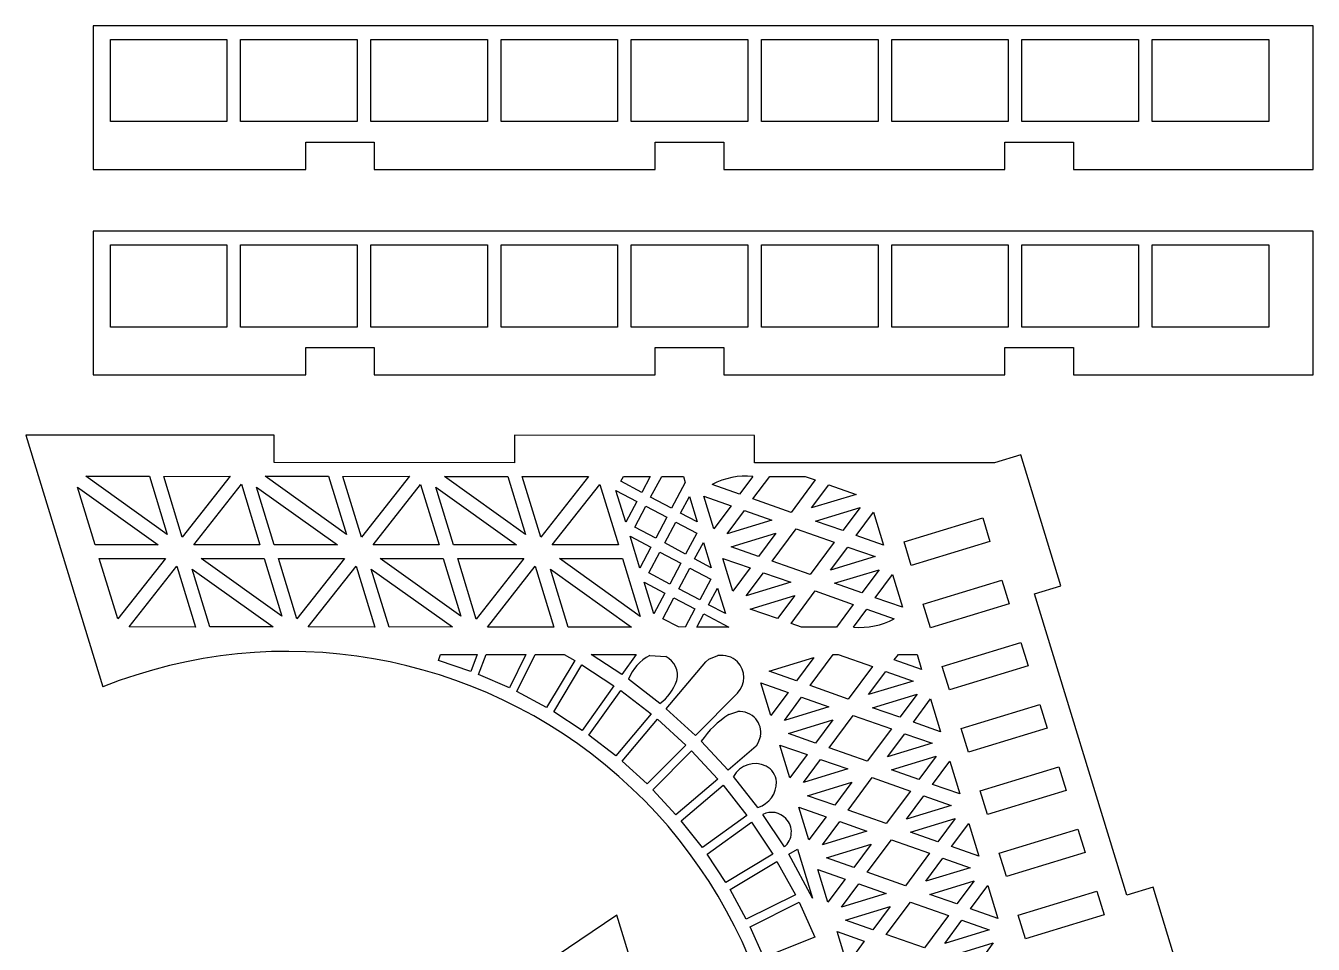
# Model space of a CAD drawing. Extents: x -82 to 93, y -131 to 140.
# Drawn here: x -57.2 to 93.1, y 32.3 to 139.6 of the extents above; entities that cross this region are included whole.
import ezdxf

# ---------------------------------------------------------------- set-up
doc = ezdxf.new("R2010")
doc.units = 0
doc.header["$MEASUREMENT"] = 0
doc.layers.add('CYAN', color=4, linetype='Continuous')

msp = doc.modelspace()

# ---------------------------------------------------------------- linework, layer by layer
at = {"layer": 'CYAN'}
for p, q in [((93.089002, 139.649997), (-49.310998, 139.649997)), ((-49.310998, 139.649997), (-49.310998, 122.849997)), ((93.089002, 122.849997), (93.089002, 139.649997)), ((-47.310998, 128.449997), (-47.310998, 138.049997)), ((-47.310998, 138.049997), (-33.710998, 138.049997)), ((-33.710998, 138.049997), (-33.710998, 128.449997)), ((-32.110998, 128.449997), (-32.110998, 138.049997)), ((-32.110998, 138.049997), (-18.510998, 138.049997)), ((-18.510998, 138.049997), (-18.510998, 128.449997)), ((-16.910998, 128.449997), (-16.910998, 138.049997)), ((-16.910998, 138.049997), (-3.310998, 138.049997)), ((-3.310998, 138.049997), (-3.310998, 128.449997)), ((-1.710998, 128.449997), (-1.710998, 138.049997)), ((-1.710998, 138.049997), (11.889002, 138.049997)), ((11.889002, 138.049997), (11.889002, 128.449997)), ((13.489002, 128.449997), (13.489002, 138.049997)), ((13.489002, 138.049997), (27.089002, 138.049997)), ((27.089002, 138.049997), (27.089002, 128.449997)), ((28.689002, 128.449997), (28.689002, 138.049997)), ((28.689002, 138.049997), (42.289002, 138.049997)), ((42.289002, 138.049997), (42.289002, 128.449997)), ((43.889002, 128.449997), (43.889002, 138.049997)), ((43.889002, 138.049997), (57.489002, 138.049997)), ((57.489002, 138.049997), (57.489002, 128.449997)), ((59.089002, 128.449997), (59.089002, 138.049997)), ((59.089002, 138.049997), (72.689002, 138.049997)), ((72.689002, 138.049997), (72.689002, 128.449997)), ((74.289002, 128.449997), (74.289002, 138.049997)), ((74.289002, 138.049997), (87.889002, 138.049997)), ((87.889002, 138.049997), (87.889002, 128.449997)), ((-33.710998, 128.449997), (-47.310998, 128.449997)), ((-18.510998, 128.449997), (-32.110998, 128.449997)), ((-3.310998, 128.449997), (-16.910998, 128.449997)), ((11.889002, 128.449997), (-1.710998, 128.449997)), ((27.089002, 128.449997), (13.489002, 128.449997)), ((42.289002, 128.449997), (28.689002, 128.449997)), ((57.489002, 128.449997), (43.889002, 128.449997)), ((72.689002, 128.449997), (59.089002, 128.449997)), ((87.889002, 128.449997), (74.289002, 128.449997)), ((-24.510998, 122.849997), (-24.510998, 126.049997)), ((-24.510998, 126.049997), (-16.510998, 126.049997)), ((-16.510998, 126.049997), (-16.510998, 122.849997)), ((16.289002, 122.849997), (16.289002, 126.049997)), ((16.289002, 126.049997), (24.289002, 126.049997)), ((24.289002, 126.049997), (24.289002, 122.849997)), ((57.089002, 122.849997), (57.089002, 126.049997)), ((57.089002, 126.049997), (65.089002, 126.049997)), ((65.089002, 126.049997), (65.089002, 122.849997)), ((-49.310998, 122.849997), (-24.510998, 122.849997)), ((-16.510998, 122.849997), (16.289002, 122.849997)), ((24.289002, 122.849997), (57.089002, 122.849997)), ((65.089002, 122.849997), (93.089002, 122.849997)), ((93.089002, 115.649997), (-49.310998, 115.649997)), ((-49.310998, 115.649997), (-49.310998, 98.849997)), ((93.089002, 98.849997), (93.089002, 115.649997)), ((-47.310998, 104.449997), (-47.310998, 114.049997)), ((-47.310998, 114.049997), (-33.710998, 114.049997)), ((-33.710998, 114.049997), (-33.710998, 104.449997)), ((-32.110998, 104.449997), (-32.110998, 114.049997)), ((-32.110998, 114.049997), (-18.510998, 114.049997)), ((-18.510998, 114.049997), (-18.510998, 104.449997)), ((-16.910998, 104.449997), (-16.910998, 114.049997)), ((-16.910998, 114.049997), (-3.310998, 114.049997)), ((-3.310998, 114.049997), (-3.310998, 104.449997)), ((-1.710998, 104.449997), (-1.710998, 114.049997)), ((-1.710998, 114.049997), (11.889002, 114.049997)), ((11.889002, 114.049997), (11.889002, 104.449997)), ((13.489002, 104.449997), (13.489002, 114.049997)), ((13.489002, 114.049997), (27.089002, 114.049997)), ((27.089002, 114.049997), (27.089002, 104.449997)), ((28.689002, 104.449997), (28.689002, 114.049997)), ((28.689002, 114.049997), (42.289002, 114.049997)), ((42.289002, 114.049997), (42.289002, 104.449997)), ((43.889002, 104.449997), (43.889002, 114.049997)), ((43.889002, 114.049997), (57.489002, 114.049997)), ((57.489002, 114.049997), (57.489002, 104.449997)), ((59.089002, 104.449997), (59.089002, 114.049997)), ((59.089002, 114.049997), (72.689002, 114.049997)), ((72.689002, 114.049997), (72.689002, 104.449997)), ((74.289002, 104.449997), (74.289002, 114.049997)), ((74.289002, 114.049997), (87.889002, 114.049997)), ((87.889002, 114.049997), (87.889002, 104.449997)), ((-33.710998, 104.449997), (-47.310998, 104.449997)), ((-18.510998, 104.449997), (-32.110998, 104.449997)), ((-3.310998, 104.449997), (-16.910998, 104.449997)), ((11.889002, 104.449997), (-1.710998, 104.449997)), ((27.089002, 104.449997), (13.489002, 104.449997)), ((42.289002, 104.449997), (28.689002, 104.449997)), ((57.489002, 104.449997), (43.889002, 104.449997)), ((72.689002, 104.449997), (59.089002, 104.449997)), ((87.889002, 104.449997), (74.289002, 104.449997)), ((-24.510998, 98.849997), (-24.510998, 102.049997)), ((-24.510998, 102.049997), (-16.510998, 102.049997)), ((-16.510998, 102.049997), (-16.510998, 98.849997)), ((16.289002, 98.849997), (16.289002, 102.049997)), ((16.289002, 102.049997), (24.289002, 102.049997)), ((24.289002, 102.049997), (24.289002, 98.849997)), ((57.089002, 98.849997), (57.089002, 102.049997)), ((57.089002, 102.049997), (65.089002, 102.049997)), ((65.089002, 102.049997), (65.089002, 98.849997)), ((-49.310998, 98.849997), (-24.510998, 98.849997)), ((-16.510998, 98.849997), (16.289002, 98.849997)), ((24.289002, 98.849997), (57.089002, 98.849997)), ((65.089002, 98.849997), (93.089002, 98.849997)), ((-28.184998, 91.812997), (-57.191998, 91.811997)), ((-57.191998, 91.811997), (-48.204998, 62.414997)), ((-28.188998, 88.611997), (-28.184998, 91.812997)), ((-0.158998, 91.806997), (-0.162998, 88.605997)), ((27.868002, 91.800997), (-0.158998, 91.806997)), ((27.863002, 88.599997), (27.868002, 91.800997)), ((58.950002, 89.528997), (55.890002, 88.593997)), ((63.628002, 74.227997), (58.950002, 89.528997)), ((-0.162998, 88.605997), (-28.188998, 88.611997)), ((55.890002, 88.593997), (27.863002, 88.599997)), ((-51.156998, 85.751997), (-41.734998, 79.011997)), ((-49.097998, 79.019997), (-51.156998, 85.751997)), ((-50.162998, 87.017997), (-42.760998, 87.021997)), ((-40.684998, 80.231997), (-50.162998, 87.017997)), ((-42.760998, 87.021997), (-40.684998, 80.231997)), ((-41.084998, 87.011997), (-33.327998, 87.019997)), ((-38.915998, 79.915997), (-41.084998, 87.011997)), ((-33.327998, 87.019997), (-38.915998, 79.915997)), ((-37.571998, 79.008997), (-32.016998, 86.081997)), ((-32.016998, 86.081997), (-29.852998, 79.005997)), ((-30.240998, 85.746997), (-20.818998, 79.006997)), ((-28.182998, 79.013997), (-30.240998, 85.746997)), ((-29.247998, 87.012997), (-21.845998, 87.016997)), ((-19.769998, 80.226997), (-29.247998, 87.012997)), ((-21.845998, 87.016997), (-19.769998, 80.226997)), ((-20.169998, 87.006997), (-12.412998, 87.014997)), ((-17.999998, 79.910997), (-20.169998, 87.006997)), ((-12.412998, 87.014997), (-17.999998, 79.910997)), ((-16.655998, 79.003997), (-11.101998, 86.076997)), ((-11.101998, 86.076997), (-8.937998, 79.000997)), ((-7.267998, 79.008997), (-9.325998, 85.741997)), ((-9.325998, 85.741997), (0.096002, 79.001997)), ((-8.332998, 87.006997), (-0.929998, 87.011997)), ((1.145002, 80.221997), (-8.332998, 87.006997)), ((-0.929998, 87.011997), (1.145002, 80.221997)), ((0.746002, 87.000997), (8.502002, 87.009997)), ((2.915002, 79.905997), (0.746002, 87.000997)), ((8.502002, 87.009997), (2.915002, 79.905997)), ((4.259002, 78.998997), (9.814002, 86.071997)), ((9.814002, 86.071997), (11.977002, 78.994997)), ((12.252002, 86.440997), (12.564002, 86.995997)), ((14.700002, 85.139997), (12.252002, 86.440997)), ((12.564002, 86.995997), (15.677002, 87.006997)), ((15.677002, 87.006997), (14.700002, 85.139997)), ((15.749002, 84.581997), (17.037002, 87.004997)), ((17.037002, 87.004997), (19.567002, 87.003997)), ((19.790002, 86.277997), (18.196002, 83.280997)), ((19.567002, 87.003997), (19.790002, 86.277997)), ((26.120002, 84.929997), (22.934002, 86.046997)), ((27.665002, 86.990997), (26.120002, 84.929997)), ((27.694002, 84.364997), (29.652002, 86.991997)), ((29.652002, 86.991997), (33.789002, 87.001997)), ((34.962002, 86.586997), (32.147002, 82.798997)), ((33.789002, 87.001997), (34.962002, 86.586997)), ((34.519002, 83.314997), (36.536002, 86.022997)), ((36.536002, 86.022997), (39.722002, 84.904997)), ((12.841002, 81.643997), (11.701002, 85.372997)), ((11.701002, 85.372997), (14.142002, 84.090997)), ((18.196002, 83.280997), (15.749002, 84.581997)), ((19.245002, 82.722997), (20.287002, 84.651997)), ((20.287002, 84.651997), (21.193002, 81.686997)), ((21.945002, 84.698997), (25.131002, 83.581997)), ((23.115002, 80.873997), (21.945002, 84.698997)), ((32.147002, 82.798997), (27.694002, 84.364997)), ((39.722002, 84.904997), (34.519002, 83.314997)), ((14.142002, 84.090997), (12.841002, 81.643997)), ((13.890002, 81.085997), (15.197002, 83.513997)), ((15.197002, 83.513997), (17.638002, 82.231997)), ((21.193002, 81.686997), (19.245002, 82.722997)), ((25.131002, 83.581997), (23.115002, 80.873997)), ((24.689002, 80.308997), (26.705002, 83.016997)), ((26.705002, 83.016997), (29.891002, 81.899997)), ((34.987002, 81.784997), (40.190002, 83.374997)), ((40.190002, 83.374997), (38.173002, 80.666997)), ((39.747002, 80.102997), (41.763002, 82.810997)), ((41.763002, 82.810997), (42.933002, 78.984997)), ((17.638002, 82.231997), (16.337002, 79.784997)), ((17.386002, 79.226997), (18.693002, 81.654997)), ((18.693002, 81.654997), (21.135002, 80.372997)), ((29.891002, 81.899997), (24.689002, 80.308997)), ((38.173002, 80.666997), (34.987002, 81.784997)), ((45.333002, 79.342997), (54.514002, 82.149997)), ((54.514002, 82.149997), (55.356002, 79.395997)), ((14.478002, 76.287997), (13.338002, 80.017997)), ((13.338002, 80.017997), (15.779002, 78.735997)), ((16.337002, 79.784997), (13.890002, 81.085997)), ((21.135002, 80.372997), (19.833002, 77.925997)), ((25.156002, 78.778997), (30.359002, 80.369997)), ((30.359002, 80.369997), (28.342002, 77.661997)), ((29.916002, 77.096997), (32.731002, 80.885997)), ((32.731002, 80.885997), (37.184002, 79.318997)), ((42.933002, 78.984997), (39.747002, 80.102997)), ((-41.734998, 79.011997), (-49.097998, 79.019997)), ((-29.852998, 79.005997), (-37.571998, 79.008997)), ((-20.818998, 79.006997), (-28.182998, 79.013997)), ((-8.937998, 79.000997), (-16.655998, 79.003997)), ((0.096002, 79.001997), (-7.267998, 79.008997)), ((11.977002, 78.994997), (4.259002, 78.998997)), ((15.779002, 78.735997), (14.478002, 76.287997)), ((15.527002, 75.730997), (16.834002, 78.158997)), ((16.834002, 78.158997), (19.276002, 76.876997)), ((19.833002, 77.925997), (17.386002, 79.226997)), ((20.882002, 77.367997), (21.924002, 79.296997)), ((21.924002, 79.296997), (22.830002, 76.331997)), ((28.342002, 77.661997), (25.156002, 78.778997)), ((37.184002, 79.318997), (34.369002, 75.530997)), ((36.741002, 76.046997), (38.758002, 78.754997)), ((38.758002, 78.754997), (41.944002, 77.636997)), ((46.175002, 76.588997), (45.333002, 79.342997)), ((55.356002, 79.395997), (46.175002, 76.588997)), ((-48.606998, 77.412997), (-40.888998, 77.408997)), ((-46.449998, 70.354997), (-48.606998, 77.412997)), ((-40.888998, 77.408997), (-46.449998, 70.354997)), ((-36.731998, 77.425997), (-29.367998, 77.417997)), ((-27.303998, 70.666997), (-36.731998, 77.425997)), ((-29.367998, 77.417997), (-27.303998, 70.666997)), ((-25.533998, 70.349997), (-27.691998, 77.407997)), ((-27.691998, 77.407997), (-19.973998, 77.403997)), ((-19.973998, 77.403997), (-25.533998, 70.349997)), ((-15.816998, 77.419997), (-8.452998, 77.412997)), ((-6.388998, 70.661997), (-15.816998, 77.419997)), ((-8.452998, 77.412997), (-6.388998, 70.661997)), ((-6.775998, 77.402997), (0.942002, 77.398997)), ((-4.618998, 70.344997), (-6.775998, 77.402997)), ((0.942002, 77.398997), (-4.618998, 70.344997)), ((5.099002, 77.414997), (12.463002, 77.407997)), ((14.527002, 70.655997), (5.099002, 77.414997)), ((12.463002, 77.407997), (14.527002, 70.655997)), ((19.276002, 76.876997), (17.974002, 74.428997)), ((22.830002, 76.331997), (20.882002, 77.367997)), ((25.337002, 73.605997), (24.167002, 77.430997)), ((24.167002, 77.430997), (27.353002, 76.313997)), ((34.369002, 75.530997), (29.916002, 77.096997)), ((41.944002, 77.636997), (36.741002, 76.046997)), ((-45.137998, 69.417997), (-39.550998, 76.521997)), ((-39.550998, 76.521997), (-37.375998, 69.406997)), ((-35.704998, 69.415997), (-37.774998, 76.185997)), ((-37.774998, 76.185997), (-28.302998, 69.419997)), ((-24.222998, 69.412997), (-18.635998, 76.516997)), ((-18.635998, 76.516997), (-16.459998, 69.401997)), ((-16.859998, 76.180997), (-7.387998, 69.414997)), ((-14.789998, 69.410997), (-16.859998, 76.180997)), ((-3.306998, 69.407997), (2.280002, 76.511997)), ((2.280002, 76.511997), (4.455002, 69.396997)), ((4.055002, 76.175997), (13.528002, 69.409997)), ((6.125002, 69.404997), (4.055002, 76.175997)), ((17.974002, 74.428997), (15.527002, 75.730997)), ((19.023002, 73.871997), (20.330002, 76.299997)), ((20.330002, 76.299997), (22.772002, 75.017997)), ((27.353002, 76.313997), (25.337002, 73.605997)), ((26.911002, 73.040997), (28.927002, 75.748997)), ((28.927002, 75.748997), (32.113002, 74.631997)), ((37.209002, 74.516997), (42.412002, 76.106997)), ((42.412002, 76.106997), (40.395002, 73.398997)), ((41.969002, 72.834997), (43.985002, 75.542997)), ((43.985002, 75.542997), (45.155002, 71.717997)), ((16.115002, 70.932997), (14.975002, 74.662997)), ((14.975002, 74.662997), (17.417002, 73.379997)), ((21.471002, 72.569997), (19.023002, 73.871997)), ((22.772002, 75.017997), (21.471002, 72.569997)), ((22.520002, 72.012997), (23.561002, 73.940997)), ((23.561002, 73.940997), (24.468002, 70.976997)), ((32.113002, 74.631997), (26.911002, 73.040997)), ((40.395002, 73.398997), (37.209002, 74.516997)), ((47.555002, 72.074997), (56.736002, 74.881997)), ((56.736002, 74.881997), (57.578002, 72.127997)), ((60.568002, 73.292997), (63.628002, 74.227997)), ((17.417002, 73.379997), (16.115002, 70.932997)), ((17.164002, 70.374997), (18.471002, 72.803997)), ((18.471002, 72.803997), (20.913002, 71.520997)), ((27.378002, 71.510997), (32.581002, 73.101997)), ((32.581002, 73.101997), (30.564002, 70.393997)), ((32.138002, 69.828997), (34.953002, 73.617997)), ((34.953002, 73.617997), (39.406002, 72.050997)), ((45.155002, 71.717997), (41.969002, 72.834997)), ((71.327002, 38.100997), (60.568002, 73.292997)), ((20.913002, 71.520997), (19.784002, 69.398997)), ((21.144002, 69.395997), (21.968002, 70.944997)), ((21.968002, 70.944997), (24.884002, 69.409997)), ((24.468002, 70.976997), (22.520002, 72.012997)), ((30.564002, 70.393997), (27.378002, 71.510997)), ((39.406002, 72.050997), (37.435002, 69.398997)), ((39.422002, 69.399997), (40.980002, 71.486997)), ((40.980002, 71.486997), (44.166002, 70.368997)), ((48.397002, 69.320997), (47.555002, 72.074997)), ((57.578002, 72.127997), (48.397002, 69.320997)), ((-37.375998, 69.406997), (-45.137998, 69.417997)), ((-28.302998, 69.419997), (-35.704998, 69.415997)), ((-16.459998, 69.401997), (-24.222998, 69.412997)), ((-7.387998, 69.414997), (-14.789998, 69.410997)), ((4.455002, 69.396997), (-3.306998, 69.407997)), ((13.528002, 69.409997), (6.125002, 69.404997)), ((19.006002, 69.411997), (17.164002, 70.374997)), ((19.784002, 69.398997), (19.006002, 69.411997)), ((24.884002, 69.409997), (21.144002, 69.395997)), ((33.361002, 69.386997), (32.138002, 69.828997)), ((37.435002, 69.398997), (33.361002, 69.386997)), ((-8.997998, 65.513997), (-8.789998, 66.204997)), ((-8.789998, 66.204997), (-4.481998, 66.203997)), ((-4.481998, 66.203997), (-5.258998, 64.230997)), ((-4.356998, 63.878997), (-3.456998, 66.203997)), ((-3.456998, 66.203997), (1.186002, 66.200997)), ((1.186002, 66.200997), (-0.733998, 62.288997)), ((0.129002, 61.862997), (2.250002, 66.212997)), ((2.250002, 66.212997), (5.640002, 66.203997)), ((5.640002, 66.203997), (6.882002, 65.495997)), ((12.402002, 63.857997), (8.817002, 66.212997)), ((8.817002, 66.212997), (14.067002, 66.207997)), ((14.067002, 66.207997), (12.402002, 63.857997)), ((34.360002, 62.560997), (37.058002, 66.188997)), ((37.058002, 66.188997), (37.621002, 66.192997)), ((37.621002, 66.192997), (41.628002, 64.782997)), ((44.191002, 65.566997), (44.669002, 66.193997)), ((44.669002, 66.193997), (46.845002, 66.189997)), ((46.845002, 66.189997), (47.377002, 64.449997)), ((49.777002, 64.806997), (58.958002, 67.613997)), ((58.958002, 67.613997), (59.800002, 64.859997)), ((-5.258998, 64.230997), (-8.997998, 65.513997)), ((6.882002, 65.495997), (3.606002, 59.997997)), ((4.448002, 59.501997), (7.704002, 64.993997)), ((7.704002, 64.993997), (11.464002, 62.546997)), ((15.658002, 66.066997), (17.509002, 65.962997)), ((17.559002, 59.850997), (22.194002, 65.345997)), ((22.194002, 65.345997), (22.543002, 65.640997)), ((22.543002, 65.640997), (23.585002, 66.063997)), ((29.600002, 64.242997), (34.803002, 65.833997)), ((34.803002, 65.833997), (32.786002, 63.125997)), ((41.628002, 64.782997), (38.813002, 60.994997)), ((47.377002, 64.449997), (44.191002, 65.566997)), ((50.619002, 62.052997), (49.777002, 64.806997)), ((59.800002, 64.859997), (50.619002, 62.052997)), ((-0.733998, 62.288997), (-4.356998, 63.878997)), ((16.822002, 60.482997), (13.178002, 63.300997)), ((32.786002, 63.125997), (29.600002, 64.242997)), ((41.186002, 61.510997), (43.202002, 64.218997)), ((43.202002, 64.218997), (46.388002, 63.101997)), ((3.606002, 59.997997), (0.129002, 61.862997)), ((11.464002, 62.546997), (7.765002, 57.337997)), ((8.542002, 56.779997), (12.260002, 61.994997)), ((12.260002, 61.994997), (15.797002, 59.248997)), ((25.886002, 61.685997), (20.973002, 56.753997)), ((29.781002, 59.069997), (28.611002, 62.894997)), ((28.611002, 62.894997), (31.797002, 61.777997)), ((31.797002, 61.777997), (29.781002, 59.069997)), ((38.813002, 60.994997), (34.360002, 62.560997)), ((46.388002, 63.101997), (41.186002, 61.510997)), ((31.355002, 58.504997), (33.371002, 61.212997)), ((33.371002, 61.212997), (36.557002, 60.095997)), ((41.653002, 59.980997), (46.856002, 61.570997)), ((46.856002, 61.570997), (44.839002, 58.863997)), ((46.413002, 58.298997), (48.429002, 61.006997)), ((48.429002, 61.006997), (49.599002, 57.181997)), ((51.999002, 57.538997), (61.180002, 60.345997)), ((61.180002, 60.345997), (62.022002, 57.591997)), ((7.765002, 57.337997), (4.448002, 59.501997)), ((15.797002, 59.248997), (11.689002, 54.353997)), ((12.420002, 53.740997), (16.529002, 58.635997)), ((16.529002, 58.635997), (19.838002, 55.611997)), ((20.973002, 56.753997), (17.559002, 59.850997)), ((24.888002, 59.204997), (25.914002, 59.539997)), ((36.557002, 60.095997), (31.355002, 58.504997)), ((36.582002, 55.292997), (39.398002, 59.081997)), ((39.398002, 59.081997), (43.850002, 57.515997)), ((44.839002, 58.863997), (41.653002, 59.980997)), ((31.822002, 56.974997), (37.025002, 58.565997)), ((37.025002, 58.565997), (35.008002, 55.857997)), ((43.850002, 57.515997), (41.035002, 53.726997)), ((49.599002, 57.181997), (46.413002, 58.298997)), ((52.841002, 54.784997), (51.999002, 57.538997)), ((62.022002, 57.591997), (52.841002, 54.784997)), ((11.689002, 54.353997), (8.542002, 56.779997)), ((19.838002, 55.611997), (15.327002, 51.074997)), ((24.788002, 52.690997), (21.645002, 56.059997)), ((28.277002, 55.849997), (28.047002, 55.506997)), ((28.569002, 56.670997), (28.277002, 55.849997)), ((30.833002, 55.626997), (34.019002, 54.509997)), ((32.003002, 51.801997), (30.833002, 55.626997)), ((35.008002, 55.857997), (31.822002, 56.974997)), ((43.408002, 54.242997), (45.424002, 56.950997)), ((48.610002, 55.833997), (43.408002, 54.242997)), ((45.424002, 56.950997), (48.610002, 55.833997)), ((16.018002, 50.386997), (20.523002, 54.942997)), ((20.523002, 54.942997), (23.579002, 51.651997)), ((28.047002, 55.506997), (24.788002, 52.690997)), ((34.019002, 54.509997), (32.003002, 51.801997)), ((41.035002, 53.726997), (36.582002, 55.292997)), ((43.875002, 52.712997), (49.078002, 54.303997)), ((49.078002, 54.303997), (47.061002, 51.595997)), ((15.327002, 51.074997), (12.420002, 53.740997)), ((33.577002, 51.237997), (35.593002, 53.944997)), ((38.779002, 52.827997), (33.577002, 51.237997)), ((35.593002, 53.944997), (38.779002, 52.827997)), ((47.061002, 51.595997), (43.875002, 52.712997)), ((48.635002, 51.030997), (50.651002, 53.738997)), ((50.651002, 53.738997), (51.821002, 49.913997)), ((54.221002, 50.270997), (63.402002, 53.077997)), ((63.402002, 53.077997), (64.244002, 50.323997)), ((23.579002, 51.651997), (18.704002, 47.484997)), ((28.278002, 48.320997), (25.408002, 51.960997)), ((34.045002, 49.706997), (39.247002, 51.297997)), ((39.247002, 51.297997), (37.230002, 48.589997)), ((38.804002, 48.025997), (41.620002, 51.813997)), ((41.620002, 51.813997), (46.072002, 50.247997)), ((18.704002, 47.484997), (16.018002, 50.386997)), ((19.325002, 46.754997), (24.199002, 50.921997)), ((24.199002, 50.921997), (26.971002, 47.397997)), ((37.230002, 48.589997), (34.045002, 49.706997)), ((46.072002, 50.247997), (43.257002, 46.458997)), ((45.630002, 46.974997), (47.646002, 49.682997)), ((47.646002, 49.682997), (50.832002, 48.565997)), ((51.821002, 49.913997), (48.635002, 51.030997)), ((55.063002, 47.516997), (54.221002, 50.270997)), ((64.244002, 50.323997), (55.063002, 47.516997)), ((33.055002, 48.358997), (36.241002, 47.241997)), ((34.225002, 44.533997), (33.055002, 48.358997)), ((50.832002, 48.565997), (45.630002, 46.974997)), ((21.783002, 43.636997), (19.325002, 46.754997)), ((26.971002, 47.397997), (21.783002, 43.636997)), ((22.334002, 42.863997), (27.526002, 46.605997)), ((27.526002, 46.605997), (30.008002, 42.867997)), ((31.358002, 43.719997), (28.840002, 47.509997)), ((36.241002, 47.241997), (34.225002, 44.533997)), ((35.799002, 43.969997), (37.815002, 46.677997)), ((37.815002, 46.677997), (41.001002, 45.559997)), ((43.257002, 46.458997), (38.804002, 48.025997)), ((46.097002, 45.444997), (51.300002, 47.035997)), ((51.300002, 47.035997), (49.283002, 44.327997)), ((41.001002, 45.559997), (35.799002, 43.969997)), ((49.283002, 44.327997), (46.097002, 45.444997)), ((50.857002, 43.762997), (52.873002, 46.470997)), ((52.873002, 46.470997), (54.043002, 42.645997)), ((56.443002, 43.002997), (65.624002, 45.809997)), ((65.624002, 45.809997), (66.466002, 43.055997)), ((36.267002, 42.439997), (41.469002, 44.029997)), ((41.469002, 44.029997), (39.452002, 41.321997)), ((41.026002, 40.757997), (43.842002, 44.545997)), ((43.842002, 44.545997), (48.294002, 42.979997)), ((54.043002, 42.645997), (50.857002, 43.762997)), ((24.516002, 39.557997), (22.334002, 42.863997)), ((30.008002, 42.867997), (24.516002, 39.557997)), ((31.868002, 42.871997), (32.876002, 43.472997)), ((34.636002, 37.716997), (31.868002, 42.871997)), ((32.876002, 43.472997), (34.636002, 37.716997)), ((39.452002, 41.321997), (36.267002, 42.439997)), ((48.294002, 42.979997), (45.479002, 39.190997)), ((47.852002, 39.706997), (49.868002, 42.414997)), ((49.868002, 42.414997), (53.054002, 41.297997)), ((57.285002, 40.248997), (56.443002, 43.002997)), ((66.466002, 43.055997), (57.285002, 40.248997)), ((25.020002, 38.728997), (30.493002, 42.033997)), ((30.493002, 42.033997), (32.653002, 38.113997)), ((35.277002, 41.090997), (38.463002, 39.973997)), ((36.447002, 37.265997), (35.277002, 41.090997)), ((45.479002, 39.190997), (41.026002, 40.757997)), ((53.054002, 41.297997), (47.852002, 39.706997)), ((38.463002, 39.973997), (36.447002, 37.265997)), ((38.021002, 36.701997), (40.037002, 39.409997)), ((40.037002, 39.409997), (43.223002, 38.291997)), ((48.319002, 38.176997), (53.522002, 39.767997)), ((53.522002, 39.767997), (51.505002, 37.059997)), ((53.079002, 36.494997), (55.096002, 39.202997)), ((55.096002, 39.202997), (56.265002, 35.377997)), ((26.914002, 35.271997), (25.020002, 38.728997)), ((32.653002, 38.113997), (26.914002, 35.271997)), ((43.223002, 38.291997), (38.021002, 36.701997)), ((51.505002, 37.059997), (48.319002, 38.176997)), ((58.665002, 35.734997), (67.846002, 38.541997)), ((67.846002, 38.541997), (68.688002, 35.787997)), ((74.387002, 39.035997), (71.327002, 38.100997)), ((79.065002, 23.734997), (74.387002, 39.035997)), ((27.347002, 34.400997), (33.081002, 37.261997)), ((33.081002, 37.261997), (34.921002, 33.160997)), ((38.489002, 35.171997), (43.691002, 36.761997)), ((43.691002, 36.761997), (41.674002, 34.053997)), ((43.248002, 33.489997), (46.064002, 37.277997)), ((46.064002, 37.277997), (50.516002, 35.711997)), ((56.265002, 35.377997), (53.079002, 36.494997)), ((11.814002, 35.763997), (-11.591998, 19.970997)), ((19.825002, 9.561997), (11.814002, 35.763997)), ((41.674002, 34.053997), (38.489002, 35.171997)), ((50.516002, 35.711997), (47.701002, 31.922997)), ((50.074002, 32.438997), (52.090002, 35.146997)), ((52.090002, 35.146997), (55.276002, 34.029997)), ((59.507002, 32.980997), (58.665002, 35.734997)), ((68.688002, 35.787997), (59.507002, 32.980997)), ((28.971002, 30.797997), (27.347002, 34.400997)), ((34.921002, 33.160997), (28.971002, 30.797997)), ((38.669002, 29.997997), (37.500002, 33.823997)), ((37.500002, 33.823997), (40.685002, 32.705997)), ((47.701002, 31.922997), (43.248002, 33.489997)), ((55.276002, 34.029997), (50.074002, 32.438997)), ((40.685002, 32.705997), (38.669002, 29.997997)), ((50.541002, 30.908997), (55.744002, 32.499997)), ((55.744002, 32.499997), (53.727002, 29.791997))]:
    msp.add_line(p, q, dxfattribs=at)
for centre, radius, start, end in [((26.813507, 78.931332), 8.10452, 83.96913, 118.599487), ((40.211748, 77.630846), 8.26865, -95.480724, -61.430633), ((-26.595888, 8.16276), 58.397423, -77.717608, 111.717798), ((17.888608, 61.572247), 5.017807, 116.393786, 159.847313), ((16.484309, 63.796493), 2.396609, -14.930905, 64.687219), ((24.029195, 63.437396), 2.663896, 46.2593, 99.598659), ((23.978337, 63.516244), 2.643669, -43.813471, 44.281062), ((13.644625, 64.887783), 5.431193, -54.195335, -18.338136), ((30.919347, 49.741185), 11.222338, 122.509606, 145.73255), ((26.129122, 57.06412), 2.485205, 40.495925, 94.965762), ((26.159133, 57.089456), 2.44593, -9.850834, 40.50113), ((27.955534, 50.542654), 2.915754, 64.255845, 150.893045), ((28.091738, 51.110093), 2.348741, 5.666359, 61.234804), ((27.341701, 51.263932), 3.088288, -72.351422, 1.448481), ((29.874783, 45.488216), 2.271205, 42.993906, 117.104112), ((29.902878, 45.46136), 2.269301, -50.117059, 43.973632)]:
    msp.add_arc(centre, radius, start, end, dxfattribs=at)

doc.saveas('drawing.dxf')
